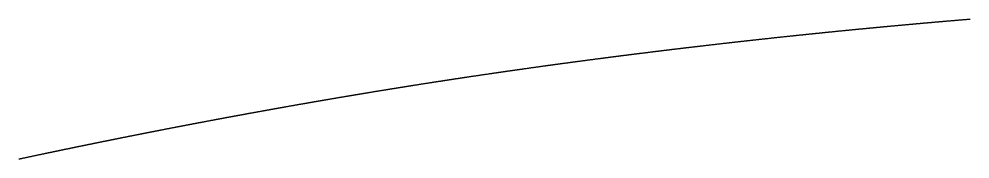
# Model space of a CAD drawing. Header units: millimetres. Extents: x 0 to 610, y 0 to 457.
# Drawn here: x 27.268 to 31.164, y 97.579 to 98.152 of the extents above; entities that cross this region are included whole.
import ezdxf

# ---------------------------------------------------------------- set-up
doc = ezdxf.new("R2010")
doc.units = ezdxf.units.MM
doc.layers.add('TEST_CUT_FIRST', color=1, linetype='Continuous')

msp = doc.modelspace()

# ---------------------------------------------------------------- linework, layer by layer
at = {"layer": 'TEST_CUT_FIRST'}
msp.add_lwpolyline([(27.2678, 97.57947), (27.26907, 97.57974), (27.27034, 97.58001), (27.2716, 97.58028), (27.27288, 97.58055), (27.27418, 97.58083), (27.27552, 97.58112), (27.27684, 97.5814), (27.27812, 97.58167), (27.27929, 97.58192), (27.28035, 97.58215), (27.28144, 97.58238), (27.28273, 97.58265), (27.2844, 97.58301), (27.28657, 97.58347), (27.28911, 97.58401), (27.29187, 97.5846), (27.29465, 97.58519), (27.29732, 97.58576), (27.29988, 97.5863), (27.30239, 97.58684), (27.3049, 97.58737), (27.30743, 97.58791), (27.30999, 97.58845), (27.31257, 97.589), (27.31515, 97.58954), (27.31772, 97.59009), (27.32028, 97.59063), (27.32284, 97.59117), (27.3254, 97.59172), (27.32796, 97.59226), (27.33052, 97.5928), (27.33308, 97.59334), (27.33565, 97.59388), (27.33823, 97.59443), (27.34081, 97.59497), (27.34337, 97.59551), (27.3459, 97.59605), (27.34841, 97.59658), (27.35092, 97.59711), (27.35349, 97.59765), (27.35616, 97.59821), (27.35894, 97.5988), (27.36169, 97.59938), (27.36424, 97.59991), (27.36641, 97.60037), (27.36809, 97.60072), (27.36939, 97.601), (27.37049, 97.60123), (27.37156, 97.60145), (27.37274, 97.6017), (27.37402, 97.60197), (27.37536, 97.60225), (27.3767, 97.60253), (27.37801, 97.60281), (27.3793, 97.60308), (27.38057, 97.60334), (27.38184, 97.60361), (27.38312, 97.60388), (27.38441, 97.60415), (27.3857, 97.60442), (27.38699, 97.60469), (27.38828, 97.60496), (27.38956, 97.60523), (27.39085, 97.6055), (27.39213, 97.60577), (27.39342, 97.60604), (27.39471, 97.60631), (27.39599, 97.60658), (27.39728, 97.60685), (27.39856, 97.60712), (27.39985, 97.60738), (27.40114, 97.60765), (27.40242, 97.60792), (27.40371, 97.60819), (27.405, 97.60846), (27.40628, 97.60873), (27.40757, 97.609), (27.40885, 97.60927), (27.41014, 97.60954), (27.41143, 97.6098), (27.41271, 97.61007), (27.414, 97.61034), (27.41529, 97.61061), (27.41657, 97.61088), (27.41786, 97.61115), (27.41915, 97.61142), (27.42043, 97.61168), (27.42172, 97.61195), (27.42301, 97.61222), (27.42429, 97.61249), (27.42558, 97.61276), (27.42687, 97.61303), (27.42815, 97.61329), (27.42944, 97.61356), (27.43072, 97.61383), (27.43201, 97.6141), (27.4333, 97.61436), (27.43458, 97.61463), (27.43587, 97.6149), (27.43716, 97.61517), (27.43844, 97.61544), (27.43973, 97.6157), (27.44102, 97.61597), (27.4423, 97.61624), (27.44359, 97.61651), (27.44488, 97.61677), (27.44616, 97.61704), (27.44745, 97.61731), (27.44874, 97.61757), (27.45002, 97.61784), (27.45131, 97.61811), (27.4526, 97.61838), (27.45389, 97.61864), (27.45517, 97.61891), (27.45646, 97.61918), (27.45775, 97.61944), (27.45903, 97.61971), (27.46032, 97.61998), (27.46161, 97.62024), (27.46289, 97.62051), (27.46418, 97.62078), (27.46547, 97.62104), (27.46675, 97.62131), (27.46804, 97.62158), (27.46933, 97.62184), (27.47062, 97.62211), (27.4719, 97.62238), (27.47319, 97.62264), (27.47448, 97.62291), (27.47576, 97.62317), (27.47705, 97.62344), (27.47833, 97.62371), (27.47962, 97.62397), (27.48092, 97.62424), (27.48221, 97.62451), (27.4835, 97.62477), (27.48477, 97.62504), (27.48604, 97.6253), (27.48731, 97.62556), (27.4886, 97.62583), (27.48992, 97.6261), (27.49129, 97.62638), (27.4927, 97.62667), (27.49412, 97.62697), (27.49555, 97.62726), (27.49696, 97.62755), (27.49837, 97.62784), (27.49977, 97.62813), (27.50117, 97.62842), (27.50258, 97.62871), (27.50398, 97.629), (27.50539, 97.62929), (27.5068, 97.62958), (27.50821, 97.62987), (27.50961, 97.63016), (27.51102, 97.63045), (27.51243, 97.63073), (27.51383, 97.63102), (27.51523, 97.63131), (27.51664, 97.6316), (27.51805, 97.63189), (27.51947, 97.63218), (27.52089, 97.63247), (27.5223, 97.63276), (27.52368, 97.63305), (27.52503, 97.63332), (27.52638, 97.6336), (27.52779, 97.63389), (27.52931, 97.6342), (27.53093, 97.63453), (27.53253, 97.63486), (27.53392, 97.63515), (27.53493, 97.63535), (27.53545, 97.63546), (27.53558, 97.63549), (27.53555, 97.63548), (27.53571, 97.63551), (27.53589, 97.63555), (27.53603, 97.63558), (27.53615, 97.6356), (27.53626, 97.63562), (27.53636, 97.63565), (27.53647, 97.63567), (27.53659, 97.63569), (27.53672, 97.63572), (27.53684, 97.63574), (27.53696, 97.63577), (27.53708, 97.63579), (27.5372, 97.63582), (27.53732, 97.63584), (27.53743, 97.63587), (27.53755, 97.63589), (27.53767, 97.63591), (27.53779, 97.63594), (27.53791, 97.63596), (27.53803, 97.63599), (27.53815, 97.63601), (27.53827, 97.63604), (27.53839, 97.63606), (27.53851, 97.63609), (27.53863, 97.63611), (27.53875, 97.63613), (27.53887, 97.63616), (27.53898, 97.63618), (27.5391, 97.63621), (27.53922, 97.63623), (27.53934, 97.63626), (27.53946, 97.63628), (27.53958, 97.6363), (27.5397, 97.63633), (27.53982, 97.63635), (27.53994, 97.63638), (27.54006, 97.6364), (27.54018, 97.63643), (27.5403, 97.63645), (27.54041, 97.63648), (27.54053, 97.6365), (27.54065, 97.63652), (27.54077, 97.63655), (27.54089, 97.63657), (27.54101, 97.6366), (27.54113, 97.63662), (27.54125, 97.63665), (27.54137, 97.63667), (27.54149, 97.6367), (27.54161, 97.63672), (27.54173, 97.63674), (27.54185, 97.63677), (27.54196, 97.63679), (27.54208, 97.63682), (27.5422, 97.63684), (27.54232, 97.63687), (27.54244, 97.63689), (27.54256, 97.63691), (27.54268, 97.63694), (27.5428, 97.63696), (27.54292, 97.63699), (27.54304, 97.63701), (27.54316, 97.63704), (27.54328, 97.63706), (27.54339, 97.63709), (27.54351, 97.63711), (27.54363, 97.63713), (27.54375, 97.63716), (27.54387, 97.63718), (27.54399, 97.63721), (27.54411, 97.63723), (27.54423, 97.63726), (27.54435, 97.63728), (27.54447, 97.6373), (27.54459, 97.63733), (27.54471, 97.63735), (27.54483, 97.63738), (27.54494, 97.6374), (27.54505, 97.63742), (27.54516, 97.63745), (27.54528, 97.63747), (27.54542, 97.6375), (27.54559, 97.63753), (27.54575, 97.63757), (27.54587, 97.63759), (27.54587, 97.63759), (27.54593, 97.6376), (27.54637, 97.63769), (27.54723, 97.63787), (27.54839, 97.63811), (27.54973, 97.63838), (27.55108, 97.63866), (27.55235, 97.63892), (27.55353, 97.63916), (27.55466, 97.63939), (27.55579, 97.63962), (27.55695, 97.63986), (27.55812, 97.6401), (27.55931, 97.64034), (27.5605, 97.64058), (27.56169, 97.64082), (27.56287, 97.64106), (27.56404, 97.6413), (27.56521, 97.64154), (27.56639, 97.64178), (27.56757, 97.64202), (27.56875, 97.64226), (27.56993, 97.6425), (27.5711, 97.64274), (27.57228, 97.64298), (27.57346, 97.64322), (27.57464, 97.64346), (27.57581, 97.6437), (27.57698, 97.64394), (27.57816, 97.64418), (27.57935, 97.64442), (27.58054, 97.64466), (27.58174, 97.64491), (27.58292, 97.64515), (27.58406, 97.64538), (27.58515, 97.6456), (27.58621, 97.64582), (27.58725, 97.64603), (27.58829, 97.64624), (27.58934, 97.64645), (27.5904, 97.64667), (27.59146, 97.64688), (27.59253, 97.6471), (27.59359, 97.64731), (27.59465, 97.64753), (27.5957, 97.64774), (27.59676, 97.64796), (27.59782, 97.64817), (27.59888, 97.64839), (27.59994, 97.6486), (27.601, 97.64882), (27.60205, 97.64903), (27.60311, 97.64924), (27.60417, 97.64946), (27.60523, 97.64967), (27.60629, 97.64989), (27.60735, 97.6501), (27.60841, 97.65032), (27.60947, 97.65053), (27.61052, 97.65075), (27.61158, 97.65096), (27.61264, 97.65117), (27.6137, 97.65139), (27.61476, 97.6516), (27.61582, 97.65182), (27.61688, 97.65203), (27.61794, 97.65224), (27.61899, 97.65246), (27.62005, 97.65267), (27.62111, 97.65289), (27.62217, 97.6531), (27.62323, 97.65331), (27.62429, 97.65353), (27.62535, 97.65374), (27.62641, 97.65396), (27.62747, 97.65417), (27.62852, 97.65438), (27.62958, 97.6546), (27.63064, 97.65481), (27.6317, 97.65502), (27.63276, 97.65524), (27.63382, 97.65545), (27.63488, 97.65567), (27.63594, 97.65588), (27.637, 97.65609), (27.63805, 97.65631), (27.63911, 97.65652), (27.64017, 97.65673), (27.64123, 97.65695), (27.64229, 97.65716), (27.64335, 97.65737), (27.64441, 97.65759), (27.64547, 97.6578), (27.64653, 97.65801), (27.64759, 97.65822), (27.64865, 97.65844), (27.6497, 97.65865), (27.65076, 97.65886), (27.65182, 97.65908), (27.65288, 97.65929), (27.65394, 97.6595), (27.655, 97.65972), (27.65606, 97.65993), (27.65712, 97.66014), (27.65818, 97.66035), (27.65924, 97.66057), (27.6603, 97.66078), (27.66136, 97.66099), (27.66241, 97.6612), (27.66347, 97.66142), (27.66453, 97.66163), (27.66559, 97.66184), (27.66665, 97.66205), (27.66771, 97.66227), (27.66877, 97.66248), (27.66983, 97.66269), (27.67089, 97.66291), (27.67195, 97.66312), (27.67301, 97.66333), (27.67405, 97.66354), (27.6751, 97.66375), (27.67616, 97.66396), (27.67724, 97.66418), (27.67835, 97.6644), (27.67945, 97.66462), (27.68051, 97.66483), (27.68148, 97.66503), (27.68236, 97.6652), (27.68326, 97.66538), (27.68433, 97.6656), (27.68572, 97.66587), (27.68751, 97.66623), (27.68962, 97.66665), (27.6919, 97.66711), (27.69419, 97.66757), (27.6964, 97.66801), (27.69852, 97.66843), (27.7006, 97.66884), (27.70267, 97.66926), (27.70477, 97.66968), (27.70689, 97.6701), (27.70902, 97.67052), (27.71115, 97.67095), (27.71328, 97.67137), (27.7154, 97.67179), (27.71751, 97.67221), (27.71963, 97.67263), (27.72174, 97.67305), (27.72386, 97.67347), (27.72598, 97.6739), (27.7281, 97.67432), (27.73024, 97.67474), (27.73237, 97.67516), (27.73449, 97.67558), (27.73658, 97.676), (27.73866, 97.67641), (27.74073, 97.67682), (27.74286, 97.67724), (27.74506, 97.67768), (27.74736, 97.67814), (27.74964, 97.67859), (27.75175, 97.679), (27.75354, 97.67936), (27.75493, 97.67963), (27.756, 97.67984), (27.7569, 97.68002), (27.75778, 97.6802), (27.75876, 97.68039), (27.75981, 97.6806), (27.76092, 97.68082), (27.76202, 97.68103), (27.76311, 97.68125), (27.76417, 97.68146), (27.76522, 97.68166), (27.76627, 97.68187), (27.76732, 97.68208), (27.76838, 97.68229), (27.76944, 97.6825), (27.77051, 97.68271), (27.77157, 97.68292), (27.77263, 97.68313), (27.77369, 97.68334), (27.77475, 97.68354), (27.77581, 97.68375), (27.77687, 97.68396), (27.77793, 97.68417), (27.77899, 97.68438), (27.78005, 97.68459), (27.78111, 97.6848), (27.78217, 97.68501), (27.78323, 97.68521), (27.78429, 97.68542), (27.78535, 97.68563), (27.78641, 97.68584), (27.78747, 97.68605), (27.78853, 97.68626), (27.78959, 97.68647), (27.79065, 97.68667), (27.79171, 97.68688), (27.79277, 97.68709), (27.79383, 97.6873), (27.79489, 97.68751), (27.79596, 97.68772), (27.79702, 97.68792), (27.79808, 97.68813), (27.79914, 97.68834), (27.8002, 97.68855), (27.80126, 97.68876), (27.80232, 97.68896), (27.80338, 97.68917), (27.80444, 97.68938), (27.8055, 97.68959), (27.80656, 97.6898), (27.80762, 97.69), (27.80868, 97.69021), (27.80974, 97.69042), (27.8108, 97.69063), (27.81186, 97.69083), (27.81292, 97.69104), (27.81398, 97.69125), (27.81505, 97.69146), (27.81611, 97.69166), (27.81717, 97.69187), (27.81823, 97.69208), (27.81929, 97.69229), (27.82035, 97.69249), (27.82141, 97.6927), (27.82247, 97.69291), (27.82353, 97.69312), (27.82459, 97.69332), (27.82565, 97.69353), (27.82671, 97.69374), (27.82777, 97.69395), (27.82883, 97.69415), (27.82989, 97.69436), (27.83096, 97.69457), (27.83202, 97.69477), (27.83308, 97.69498), (27.83414, 97.69519), (27.8352, 97.69539), (27.83626, 97.6956), (27.83732, 97.69581), (27.83838, 97.69602), (27.83944, 97.69622), (27.84051, 97.69643), (27.84157, 97.69664), (27.84262, 97.69684), (27.84367, 97.69705), (27.84472, 97.69725), (27.84578, 97.69746), (27.84687, 97.69767), (27.84798, 97.69788), (27.84908, 97.6981), (27.85014, 97.6983), (27.85111, 97.69849), (27.85199, 97.69867), (27.85289, 97.69884), (27.85397, 97.69905), (27.85535, 97.69932), (27.85716, 97.69967), (27.85927, 97.70008), (27.86156, 97.70053), (27.86387, 97.70097), (27.86609, 97.7014), (27.86822, 97.70182), (27.87031, 97.70222), (27.87239, 97.70263), (27.8745, 97.70303), (27.87663, 97.70345), (27.87877, 97.70386), (27.88091, 97.70428), (27.88305, 97.70469), (27.88518, 97.7051), (27.88731, 97.70551), (27.88943, 97.70592), (27.89156, 97.70633), (27.89368, 97.70675), (27.89581, 97.70716), (27.89795, 97.70757), (27.90009, 97.70798), (27.90224, 97.7084), (27.90437, 97.70881), (27.90647, 97.70921), (27.90855, 97.70961), (27.91064, 97.71002), (27.91278, 97.71043), (27.91499, 97.71085), (27.9173, 97.7113), (27.91959, 97.71174), (27.92171, 97.71214), (27.92352, 97.71249), (27.92491, 97.71276), (27.92599, 97.71297), (27.9269, 97.71314), (27.92779, 97.71331), (27.92877, 97.7135), (27.92984, 97.71371), (27.93095, 97.71392), (27.93207, 97.71413), (27.93316, 97.71434), (27.93423, 97.71455), (27.93529, 97.71475), (27.93635, 97.71495), (27.93741, 97.71516), (27.93848, 97.71536), (27.93955, 97.71557), (27.94062, 97.71577), (27.94169, 97.71598), (27.94276, 97.71618), (27.94383, 97.71639), (27.9449, 97.71659), (27.94597, 97.7168), (27.94704, 97.717), (27.94811, 97.71721), (27.94918, 97.71741), (27.95025, 97.71762), (27.95131, 97.71782), (27.95238, 97.71802), (27.95345, 97.71823), (27.95452, 97.71843), (27.95559, 97.71864), (27.95666, 97.71884), (27.95773, 97.71905), (27.9588, 97.71925), (27.95987, 97.71945), (27.96094, 97.71966), (27.96201, 97.71986), (27.96308, 97.72007), (27.96415, 97.72027), (27.96522, 97.72047), (27.96629, 97.72068), (27.96736, 97.72088), (27.96842, 97.72109), (27.96949, 97.72129), (27.97056, 97.72149), (27.97163, 97.7217), (27.9727, 97.7219), (27.97377, 97.72211), (27.97484, 97.72231), (27.97591, 97.72251), (27.97698, 97.72272), (27.97805, 97.72292), (27.97912, 97.72312), (27.98019, 97.72333), (27.98126, 97.72353), (27.98233, 97.72373), (27.9834, 97.72394), (27.98447, 97.72414), (27.98554, 97.72434), (27.98661, 97.72455), (27.98768, 97.72475), (27.98875, 97.72495), (27.98982, 97.72516), (27.99088, 97.72536), (27.99195, 97.72556), (27.99302, 97.72577), (27.99409, 97.72597), (27.99516, 97.72617), (27.99623, 97.72637), (27.9973, 97.72658), (27.99837, 97.72678), (27.99944, 97.72698), (28.00051, 97.72719), (28.00158, 97.72739), (28.00265, 97.72759), (28.00372, 97.72779), (28.00479, 97.728), (28.00586, 97.7282), (28.00693, 97.7284), (28.008, 97.7286), (28.00907, 97.72881), (28.01014, 97.72901), (28.01122, 97.72921), (28.01228, 97.72942), (28.01335, 97.72962), (28.0144, 97.72982), (28.01546, 97.73002), (28.01653, 97.73022), (28.01763, 97.73043), (28.01875, 97.73064), (28.01986, 97.73085), (28.02092, 97.73105), (28.02191, 97.73123), (28.0228, 97.7314), (28.02371, 97.73157), (28.02479, 97.73178), (28.02619, 97.73204), (28.028, 97.73238), (28.03012, 97.73278), (28.03242, 97.73322), (28.03473, 97.73365), (28.03696, 97.73407), (28.0391, 97.73448), (28.04119, 97.73487), (28.04328, 97.73526), (28.0454, 97.73566), (28.04753, 97.73606), (28.04968, 97.73647), (28.05183, 97.73687), (28.05398, 97.73727), (28.05611, 97.73767), (28.05825, 97.73808), (28.06038, 97.73848), (28.06251, 97.73888), (28.06465, 97.73928), (28.06679, 97.73968), (28.06893, 97.74008), (28.07108, 97.74048), (28.07323, 97.74088), (28.07537, 97.74128), (28.07748, 97.74168), (28.07957, 97.74207), (28.08167, 97.74246), (28.08381, 97.74286), (28.08603, 97.74328), (28.08835, 97.74371), (28.09065, 97.74414), (28.09277, 97.74453), (28.09458, 97.74487), (28.09598, 97.74513), (28.09706, 97.74533), (28.09797, 97.7455), (28.09886, 97.74567), (28.09984, 97.74585), (28.1009, 97.74605), (28.10201, 97.74625), (28.10313, 97.74646), (28.10422, 97.74666), (28.10529, 97.74686), (28.10634, 97.74706), (28.1074, 97.74726), (28.10846, 97.74745), (28.10953, 97.74765), (28.1106, 97.74785), (28.11167, 97.74805), (28.11274, 97.74825), (28.1138, 97.74845), (28.11487, 97.74865), (28.11594, 97.74884), (28.11701, 97.74904), (28.11807, 97.74924), (28.11914, 97.74944), (28.12021, 97.74964), (28.12128, 97.74983), (28.12235, 97.75003), (28.12341, 97.75023), (28.12448, 97.75043), (28.12555, 97.75063), (28.12662, 97.75082), (28.12768, 97.75102), (28.12875, 97.75122), (28.12982, 97.75142), (28.13089, 97.75162), (28.13196, 97.75181), (28.13302, 97.75201), (28.13409, 97.75221), (28.13516, 97.75241), (28.13623, 97.7526), (28.1373, 97.7528), (28.13836, 97.753), (28.13943, 97.7532), (28.1405, 97.75339), (28.14157, 97.75359), (28.14263, 97.75379), (28.1437, 97.75399), (28.14477, 97.75418), (28.14584, 97.75438), (28.14691, 97.75458), (28.14797, 97.75477), (28.14904, 97.75497), (28.15011, 97.75517), (28.15118, 97.75537), (28.15225, 97.75556), (28.15331, 97.75576), (28.15438, 97.75596), (28.15545, 97.75615), (28.15652, 97.75635), (28.15759, 97.75655), (28.15865, 97.75674), (28.15972, 97.75694), (28.16079, 97.75714), (28.16186, 97.75733), (28.16293, 97.75753), (28.164, 97.75773), (28.16506, 97.75792), (28.16613, 97.75812), (28.1672, 97.75832), (28.16827, 97.75851), (28.16934, 97.75871), (28.1704, 97.75891), (28.17147, 97.7591), (28.17254, 97.7593), (28.17361, 97.7595), (28.17468, 97.75969), (28.17574, 97.75989), (28.17681, 97.76008), (28.17788, 97.76028), (28.17895, 97.76048), (28.18002, 97.76067), (28.18109, 97.76087), (28.18216, 97.76107), (28.18323, 97.76126), (28.18429, 97.76146), (28.18535, 97.76165), (28.1864, 97.76184), (28.18747, 97.76204), (28.18856, 97.76224), (28.18968, 97.76244), (28.19079, 97.76265), (28.19186, 97.76284), (28.19284, 97.76302), (28.19372, 97.76318), (28.19463, 97.76335), (28.19571, 97.76355), (28.19711, 97.7638), (28.19892, 97.76413), (28.20105, 97.76452), (28.20335, 97.76494), (28.20568, 97.76537), (28.2079, 97.76578), (28.21005, 97.76617), (28.21215, 97.76655), (28.21424, 97.76693), (28.21636, 97.76732), (28.2185, 97.76771), (28.22065, 97.7681), (28.22281, 97.76849), (28.22496, 97.76888), (28.2271, 97.76927), (28.22924, 97.76966), (28.23138, 97.77005), (28.23351, 97.77044), (28.23565, 97.77083), (28.23779, 97.77122), (28.23994, 97.77161), (28.2421, 97.772), (28.24425, 97.77239), (28.24639, 97.77278), (28.24851, 97.77316), (28.2506, 97.77354), (28.2527, 97.77392), (28.25485, 97.77431), (28.25708, 97.77471), (28.2594, 97.77513), (28.2617, 97.77555), (28.26383, 97.77593), (28.26565, 97.77626), (28.26705, 97.77651), (28.26813, 97.77671), (28.26905, 97.77687), (28.26994, 97.77704), (28.27093, 97.77721), (28.272, 97.77741), (28.27312, 97.77761), (28.27424, 97.77781), (28.27533, 97.77801), (28.27641, 97.7782), (28.27747, 97.77839), (28.27853, 97.77858), (28.2796, 97.77878), (28.28067, 97.77897), (28.28175, 97.77916), (28.28283, 97.77936), (28.2839, 97.77955), (28.28498, 97.77974), (28.28605, 97.77994), (28.28712, 97.78013), (28.28819, 97.78032), (28.28927, 97.78052), (28.29034, 97.78071), (28.29142, 97.7809), (28.29249, 97.78109), (28.29356, 97.78129), (28.29464, 97.78148), (28.29571, 97.78167), (28.29678, 97.78187), (28.29786, 97.78206), (28.29893, 97.78225), (28.30001, 97.78244), (28.30108, 97.78264), (28.30215, 97.78283), (28.30323, 97.78302), (28.3043, 97.78321), (28.30537, 97.78341), (28.30645, 97.7836), (28.30752, 97.78379), (28.3086, 97.78398), (28.30967, 97.78418), (28.31074, 97.78437), (28.31182, 97.78456), (28.31289, 97.78475), (28.31397, 97.78494), (28.31504, 97.78514), (28.31611, 97.78533), (28.31719, 97.78552), (28.31826, 97.78571), (28.31933, 97.7859), (28.32041, 97.7861), (28.32148, 97.78629), (28.32256, 97.78648), (28.32363, 97.78667), (28.3247, 97.78686), (28.32578, 97.78705), (28.32685, 97.78725), (28.32793, 97.78744), (28.329, 97.78763), (28.33007, 97.78782), (28.33115, 97.78801), (28.33222, 97.7882), (28.3333, 97.7884), (28.33437, 97.78859), (28.33544, 97.78878), (28.33652, 97.78897), (28.33759, 97.78916), (28.33867, 97.78935), (28.33974, 97.78954), (28.34081, 97.78973), (28.34189, 97.78993), (28.34296, 97.79012), (28.34404, 97.79031), (28.34511, 97.7905), (28.34618, 97.79069), (28.34726, 97.79088), (28.34833, 97.79107), (28.3494, 97.79126), (28.35048, 97.79145), (28.35155, 97.79164), (28.35263, 97.79184), (28.35371, 97.79203), (28.35478, 97.79222), (28.35585, 97.79241), (28.35691, 97.79259), (28.35798, 97.79278), (28.35905, 97.79297), (28.36015, 97.79317), (28.36127, 97.79337), (28.36239, 97.79357), (28.36346, 97.79375), (28.36444, 97.79393), (28.36534, 97.79409), (28.36625, 97.79425), (28.36734, 97.79444), (28.36874, 97.79469), (28.37056, 97.79501), (28.37269, 97.79539), (28.37499, 97.7958), (28.37731, 97.79621), (28.37954, 97.7966), (28.38169, 97.79698), (28.38379, 97.79735), (28.38588, 97.79772), (28.388, 97.79809), (28.39015, 97.79847), (28.3923, 97.79885), (28.39446, 97.79923), (28.39661, 97.79961), (28.39875, 97.79999), (28.40089, 97.80036), (28.40303, 97.80074), (28.40517, 97.80111), (28.40731, 97.80149), (28.40945, 97.80187), (28.4116, 97.80224), (28.41376, 97.80262), (28.41591, 97.803), (28.41806, 97.80338), (28.42018, 97.80375), (28.42227, 97.80411), (28.42437, 97.80448), (28.42652, 97.80486), (28.42875, 97.80525), (28.43107, 97.80565), (28.43338, 97.80606), (28.43551, 97.80643), (28.43732, 97.80675), (28.43872, 97.80699), (28.4398, 97.80718), (28.44071, 97.80734), (28.4416, 97.80749), (28.44258, 97.80766), (28.44365, 97.80785), (28.44476, 97.80804), (28.44588, 97.80824), (28.44697, 97.80843), (28.44804, 97.80861), (28.4491, 97.8088), (28.45015, 97.80898), (28.45121, 97.80917), (28.45228, 97.80935), (28.45336, 97.80954), (28.45443, 97.80973), (28.4555, 97.80991), (28.45657, 97.8101), (28.45764, 97.81028), (28.4587, 97.81047), (28.45977, 97.81065), (28.46084, 97.81084), (28.46191, 97.81103), (28.46298, 97.81121), (28.46405, 97.8114), (28.46512, 97.81158), (28.46619, 97.81177), (28.46726, 97.81195), (28.46833, 97.81214), (28.4694, 97.81233), (28.47047, 97.81251), (28.47153, 97.8127), (28.4726, 97.81288), (28.47367, 97.81307), (28.47474, 97.81325), (28.47581, 97.81344), (28.47688, 97.81362), (28.47795, 97.81381), (28.47902, 97.81399), (28.48009, 97.81418), (28.48116, 97.81436), (28.48223, 97.81455), (28.4833, 97.81473), (28.48437, 97.81492), (28.48543, 97.8151), (28.4865, 97.81529), (28.48757, 97.81547), (28.48864, 97.81566), (28.48971, 97.81584), (28.49078, 97.81603), (28.49185, 97.81621), (28.49292, 97.81639), (28.49399, 97.81658), (28.49506, 97.81676), (28.49613, 97.81695), (28.4972, 97.81713), (28.49827, 97.81732), (28.49934, 97.8175), (28.5004, 97.81769), (28.50147, 97.81787), (28.50254, 97.81805), (28.50361, 97.81824), (28.50468, 97.81842), (28.50575, 97.81861), (28.50682, 97.81879), (28.50789, 97.81897), (28.50896, 97.81916), (28.51003, 97.81934), (28.5111, 97.81953), (28.51217, 97.81971), (28.51324, 97.81989), (28.51431, 97.82008), (28.51538, 97.82026), (28.51645, 97.82045), (28.51752, 97.82063), (28.51858, 97.82081), (28.51965, 97.821), (28.52072, 97.82118), (28.52179, 97.82136), (28.52286, 97.82155), (28.52394, 97.82173), (28.52501, 97.82191), (28.52608, 97.8221), (28.52714, 97.82228), (28.5282, 97.82246), (28.52926, 97.82264), (28.53033, 97.82283), (28.53142, 97.82301), (28.53254, 97.8232), (28.53365, 97.82339), (28.53472, 97.82358), (28.5357, 97.82374), (28.53659, 97.8239), (28.5375, 97.82405), (28.53858, 97.82424), (28.53998, 97.82448), (28.54179, 97.82478), (28.54391, 97.82515), (28.54621, 97.82554), (28.54852, 97.82593), (28.55075, 97.82631), (28.55289, 97.82668), (28.55498, 97.82704), (28.55707, 97.82739), (28.55918, 97.82775), (28.56132, 97.82811), (28.56347, 97.82848), (28.56562, 97.82885), (28.56776, 97.82921), (28.5699, 97.82957), (28.57203, 97.82994), (28.57416, 97.8303), (28.5763, 97.83066), (28.57843, 97.83102), (28.58057, 97.83138), (28.58271, 97.83175), (28.58486, 97.83211), (28.58701, 97.83247), (28.58915, 97.83283), (28.59126, 97.83319), (28.59335, 97.83354), (28.59544, 97.8339), (28.59758, 97.83426), (28.59981, 97.83464), (28.60213, 97.83503), (28.60442, 97.83541), (28.60655, 97.83577), (28.60836, 97.83608), (28.60975, 97.83631), (28.61083, 97.83649), (28.61174, 97.83665), (28.61263, 97.83679), (28.61361, 97.83696), (28.61467, 97.83714), (28.61578, 97.83733), (28.6169, 97.83751), (28.61799, 97.8377), (28.61906, 97.83788), (28.62011, 97.83805), (28.62117, 97.83823), (28.62223, 97.83841), (28.6233, 97.83859), (28.62437, 97.83877), (28.62544, 97.83895), (28.62651, 97.83913), (28.62757, 97.83931), (28.62864, 97.83948), (28.62971, 97.83966), (28.63078, 97.83984), (28.63184, 97.84002), (28.63291, 97.8402), (28.63398, 97.84038), (28.63505, 97.84056), (28.63611, 97.84074), (28.63718, 97.84091), (28.63825, 97.84109), (28.63932, 97.84127), (28.64038, 97.84145), (28.64145, 97.84163), (28.64252, 97.84181), (28.64359, 97.84199), (28.64465, 97.84216), (28.64572, 97.84234), (28.64679, 97.84252), (28.64786, 97.8427), (28.64892, 97.84288), (28.64999, 97.84306), (28.65106, 97.84323), (28.65213, 97.84341), (28.65319, 97.84359), (28.65426, 97.84377), (28.65533, 97.84395), (28.6564, 97.84412), (28.65747, 97.8443), (28.65853, 97.84448), (28.6596, 97.84466), (28.66067, 97.84483), (28.66174, 97.84501), (28.6628, 97.84519), (28.66387, 97.84537), (28.66494, 97.84555), (28.66601, 97.84572), (28.66707, 97.8459), (28.66814, 97.84608), (28.66921, 97.84625), (28.67028, 97.84643), (28.67135, 97.84661), (28.67241, 97.84679), (28.67348, 97.84696), (28.67455, 97.84714), (28.67562, 97.84732), (28.67668, 97.8475), (28.67775, 97.84767), (28.67882, 97.84785), (28.67989, 97.84803), (28.68096, 97.8482), (28.68202, 97.84838), (28.68309, 97.84856), (28.68416, 97.84873), (28.68523, 97.84891), (28.68629, 97.84909), (28.68736, 97.84926), (28.68843, 97.84944), (28.6895, 97.84962), (28.69057, 97.84979), (28.69163, 97.84997), (28.6927, 97.85015), (28.69377, 97.85032), (28.69484, 97.8505), (28.69591, 97.85068), (28.69698, 97.85085), (28.69804, 97.85103), (28.6991, 97.8512), (28.70015, 97.85138), (28.70122, 97.85155), (28.70231, 97.85173), (28.70343, 97.85192), (28.70454, 97.8521), (28.7056, 97.85228), (28.70658, 97.85244), (28.70747, 97.85258), (28.70838, 97.85273), (28.70946, 97.85291), (28.71086, 97.85314), (28.71266, 97.85344), (28.71478, 97.85379), (28.71707, 97.85416), (28.71938, 97.85454), (28.7216, 97.85491), (28.72374, 97.85526), (28.72583, 97.8556), (28.72791, 97.85594), (28.73002, 97.85629), (28.73215, 97.85664), (28.73429, 97.85699), (28.73644, 97.85734), (28.73858, 97.85769), (28.74071, 97.85804), (28.74284, 97.85839), (28.74497, 97.85874), (28.7471, 97.85908), (28.74923, 97.85943), (28.75136, 97.85978), (28.7535, 97.86013), (28.75564, 97.86048), (28.75779, 97.86083), (28.75992, 97.86117), (28.76203, 97.86152), (28.76411, 97.86185), (28.7662, 97.86219), (28.76834, 97.86254), (28.77056, 97.8629), (28.77287, 97.86328), (28.77516, 97.86365), (28.77728, 97.86399), (28.77909, 97.86429), (28.78048, 97.86451), (28.78155, 97.86468), (28.78246, 97.86483), (28.78334, 97.86497), (28.78432, 97.86513), (28.78538, 97.8653), (28.78649, 97.86548), (28.7876, 97.86566), (28.78869, 97.86584), (28.78976, 97.86601), (28.79081, 97.86618), (28.79186, 97.86635), (28.79292, 97.86652), (28.79398, 97.86669), (28.79505, 97.86687), (28.79612, 97.86704), (28.79718, 97.86721), (28.79825, 97.86738), (28.79931, 97.86755), (28.80037, 97.86773), (28.80144, 97.8679), (28.8025, 97.86807), (28.80357, 97.86824), (28.80463, 97.86841), (28.8057, 97.86858), (28.80676, 97.86875), (28.80783, 97.86893), (28.80889, 97.8691), (28.80995, 97.86927), (28.81102, 97.86944), (28.81208, 97.86961), (28.81315, 97.86978), (28.81421, 97.86995), (28.81528, 97.87012), (28.81634, 97.87029), (28.81741, 97.87047), (28.81847, 97.87064), (28.81953, 97.87081), (28.8206, 97.87098), (28.82166, 97.87115), (28.82273, 97.87132), (28.82379, 97.87149), (28.82486, 97.87166), (28.82592, 97.87183), (28.82699, 97.872), (28.82805, 97.87217), (28.82911, 97.87234), (28.83018, 97.87251), (28.83124, 97.87268), (28.83231, 97.87285), (28.83337, 97.87302), (28.83444, 97.87319), (28.8355, 97.87336), (28.83657, 97.87353), (28.83763, 97.8737), (28.8387, 97.87388), (28.83976, 97.87405), (28.84083, 97.87422), (28.84189, 97.87439), (28.84295, 97.87455), (28.84402, 97.87472), (28.84508, 97.87489), (28.84615, 97.87506), (28.84721, 97.87523), (28.84828, 97.8754), (28.84934, 97.87557), (28.85041, 97.87574), (28.85147, 97.87591), (28.85254, 97.87608), (28.8536, 97.87625), (28.85467, 97.87642), (28.85573, 97.87659), (28.8568, 97.87676), (28.85786, 97.87693), (28.85892, 97.8771), (28.85999, 97.87727), (28.86105, 97.87744), (28.86212, 97.87761), (28.86318, 97.87777), (28.86425, 97.87794), (28.86532, 97.87811), (28.86639, 97.87828), (28.86745, 97.87845), (28.86851, 97.87862), (28.86955, 97.87879), (28.8706, 97.87895), (28.87167, 97.87912), (28.87277, 97.87929), (28.8739, 97.87947), (28.87502, 97.87965), (28.87608, 97.87982), (28.87702, 97.87997), (28.87784, 97.8801), (28.87869, 97.88023), (28.87977, 97.8804), (28.88128, 97.88064), (28.88336, 97.88097), (28.88587, 97.88137), (28.88861, 97.8818), (28.89138, 97.88224), (28.89402, 97.88265), (28.89655, 97.88305), (28.89901, 97.88344), (28.90147, 97.88383), (28.90396, 97.88422), (28.90648, 97.88461), (28.90902, 97.88501), (28.91156, 97.88541), (28.91409, 97.88581), (28.91662, 97.8862), (28.91914, 97.8866), (28.92165, 97.88699), (28.92417, 97.88739), (28.92669, 97.88778), (28.92922, 97.88818), (28.93175, 97.88857), (28.93429, 97.88897), (28.93682, 97.88936), (28.93934, 97.88976), (28.94184, 97.89014), (28.94432, 97.89053), (28.9468, 97.89092), (28.94933, 97.89131), (28.95194, 97.89171), (28.95464, 97.89213), (28.95732, 97.89255), (28.95984, 97.89294), (28.96203, 97.89328), (28.96382, 97.89356), (28.96529, 97.89379), (28.96659, 97.89399), (28.96787, 97.89418), (28.96924, 97.8944), (28.9707, 97.89462), (28.9722, 97.89485), (28.9737, 97.89509), (28.97519, 97.89532), (28.97665, 97.89554), (28.97809, 97.89576), (28.97954, 97.89599), (28.98099, 97.89621), (28.98245, 97.89644), (28.98391, 97.89666), (28.98537, 97.89689), (28.98683, 97.89711), (28.98829, 97.89734), (28.98975, 97.89756), (28.99121, 97.89779), (28.99267, 97.89801), (28.99413, 97.89823), (28.99559, 97.89846), (28.99705, 97.89868), (28.9985, 97.89891), (28.99996, 97.89913), (29.00142, 97.89935), (29.00288, 97.89958), (29.00434, 97.8998), (29.0058, 97.90003), (29.00726, 97.90025), (29.00872, 97.90047), (29.01018, 97.9007), (29.01163, 97.90092), (29.01309, 97.90114), (29.01455, 97.90137), (29.01601, 97.90159), (29.01747, 97.90181), (29.01893, 97.90203), (29.02039, 97.90226), (29.02185, 97.90248), (29.02331, 97.9027), (29.02477, 97.90293), (29.02623, 97.90315), (29.02768, 97.90337), (29.02914, 97.90359), (29.0306, 97.90381), (29.03206, 97.90404), (29.03352, 97.90426), (29.03498, 97.90448), (29.03644, 97.9047), (29.0379, 97.90492), (29.03936, 97.90515), (29.04082, 97.90537), (29.04228, 97.90559), (29.04374, 97.90581), (29.04519, 97.90603), (29.04665, 97.90625), (29.04811, 97.90648), (29.04957, 97.9067), (29.05103, 97.90692), (29.05249, 97.90714), (29.05395, 97.90736), (29.05541, 97.90758), (29.05687, 97.9078), (29.05833, 97.90802), (29.05979, 97.90824), (29.06125, 97.90846), (29.06271, 97.90868), (29.06416, 97.90891), (29.06562, 97.90913), (29.06708, 97.90935), (29.06854, 97.90957), (29.07, 97.90979), (29.07146, 97.91001), (29.07292, 97.91023), (29.07438, 97.91045), (29.07584, 97.91067), (29.0773, 97.91089), (29.07876, 97.91111), (29.08022, 97.91133), (29.08169, 97.91155), (29.08315, 97.91177), (29.0846, 97.91198), (29.08604, 97.9122), (29.08748, 97.91242), (29.08894, 97.91264), (29.09043, 97.91286), (29.09196, 97.91309), (29.09348, 97.91332), (29.09493, 97.91353), (29.09627, 97.91374), (29.09749, 97.91392), (29.09873, 97.9141), (29.10021, 97.91432), (29.10211, 97.91461), (29.10457, 97.91498), (29.10745, 97.91541), (29.11057, 97.91587), (29.11371, 97.91634), (29.11673, 97.91679), (29.11964, 97.91723), (29.12248, 97.91765), (29.12531, 97.91807), (29.12818, 97.9185), (29.13108, 97.91893), (29.134, 97.91936), (29.13692, 97.91979), (29.13983, 97.92023), (29.14273, 97.92066), (29.14563, 97.92108), (29.14852, 97.92151), (29.15141, 97.92194), (29.15431, 97.92237), (29.15721, 97.9228), (29.16012, 97.92323), (29.16304, 97.92366), (29.16596, 97.92409), (29.16886, 97.92451), (29.17173, 97.92493), (29.17456, 97.92535), (29.17741, 97.92577), (29.18031, 97.9262), (29.18333, 97.92664), (29.18648, 97.9271), (29.1896, 97.92756), (29.19249, 97.92798), (29.19494, 97.92834), (29.19683, 97.92861), (29.19829, 97.92883), (29.19951, 97.92901), (29.2007, 97.92918), (29.20203, 97.92937), (29.20346, 97.92958), (29.20496, 97.9298), (29.20647, 97.93002), (29.20794, 97.93024), (29.20939, 97.93045), (29.21081, 97.93065), (29.21224, 97.93086), (29.21367, 97.93107), (29.21511, 97.93128), (29.21656, 97.93149), (29.218, 97.9317), (29.21945, 97.93191), (29.22089, 97.93212), (29.22233, 97.93233), (29.22377, 97.93254), (29.22521, 97.93275), (29.22665, 97.93295), (29.22809, 97.93316), (29.22953, 97.93337), (29.23098, 97.93358), (29.23242, 97.93379), (29.23386, 97.934), (29.2353, 97.93421), (29.23674, 97.93442), (29.23818, 97.93462), (29.23963, 97.93483), (29.24107, 97.93504), (29.24251, 97.93525), (29.24395, 97.93546), (29.24539, 97.93567), (29.24683, 97.93587), (29.24828, 97.93608), (29.24972, 97.93629), (29.25116, 97.9365), (29.2526, 97.9367), (29.25404, 97.93691), (29.25548, 97.93712), (29.25692, 97.93733), (29.25837, 97.93754), (29.25981, 97.93774), (29.26125, 97.93795), (29.26269, 97.93816), (29.26413, 97.93836), (29.26557, 97.93857), (29.26702, 97.93878), (29.26846, 97.93898), (29.2699, 97.93919), (29.27134, 97.9394), (29.27278, 97.93961), (29.27423, 97.93981), (29.27567, 97.94002), (29.27711, 97.94022), (29.27855, 97.94043), (29.27999, 97.94064), (29.28143, 97.94084), (29.28288, 97.94105), (29.28432, 97.94126), (29.28576, 97.94146), (29.2872, 97.94167), (29.28864, 97.94187), (29.29009, 97.94208), (29.29153, 97.94229), (29.29297, 97.94249), (29.29441, 97.9427), (29.29585, 97.9429), (29.29729, 97.94311), (29.29874, 97.94331), (29.30018, 97.94352), (29.30162, 97.94372), (29.30306, 97.94393), (29.3045, 97.94413), (29.30594, 97.94434), (29.30738, 97.94454), (29.30883, 97.94475), (29.31027, 97.94495), (29.31172, 97.94516), (29.31316, 97.94536), (29.3146, 97.94557), (29.31604, 97.94577), (29.31746, 97.94597), (29.31889, 97.94618), (29.32033, 97.94638), (29.32181, 97.94659), (29.32331, 97.9468), (29.32481, 97.94701), (29.32625, 97.94722), (29.32757, 97.94741), (29.32877, 97.94757), (29.33001, 97.94775), (29.33146, 97.94795), (29.33334, 97.94822), (29.33577, 97.94856), (29.33862, 97.94896), (29.3417, 97.9494), (29.34481, 97.94984), (29.34779, 97.95026), (29.35066, 97.95066), (29.35347, 97.95105), (29.35627, 97.95145), (29.3591, 97.95184), (29.36197, 97.95225), (29.36485, 97.95265), (29.36773, 97.95305), (29.37061, 97.95346), (29.37348, 97.95386), (29.37634, 97.95426), (29.3792, 97.95466), (29.38206, 97.95506), (29.38492, 97.95545), (29.38779, 97.95585), (29.39066, 97.95625), (29.39355, 97.95666), (29.39643, 97.95706), (29.3993, 97.95745), (29.40213, 97.95785), (29.40493, 97.95824), (29.40774, 97.95862), (29.41061, 97.95902), (29.4136, 97.95944), (29.41671, 97.95987), (29.41979, 97.96029), (29.42264, 97.96068), (29.42506, 97.96102), (29.42693, 97.96128), (29.42837, 97.96148), (29.42958, 97.96164), (29.43076, 97.9618), (29.43207, 97.96198), (29.43349, 97.96218), (29.43497, 97.96238), (29.43646, 97.96259), (29.43791, 97.96279), (29.43934, 97.96299), (29.44075, 97.96318), (29.44216, 97.96337), (29.44357, 97.96357), (29.445, 97.96376), (29.44642, 97.96396), (29.44785, 97.96415), (29.44928, 97.96435), (29.4507, 97.96454), (29.45213, 97.96474), (29.45355, 97.96493), (29.45498, 97.96513), (29.4564, 97.96532), (29.45782, 97.96552), (29.45925, 97.96571), (29.46067, 97.96591), (29.4621, 97.9661), (29.46352, 97.9663), (29.46495, 97.96649), (29.46637, 97.96669), (29.4678, 97.96688), (29.46922, 97.96708), (29.47065, 97.96727), (29.47207, 97.96746), (29.47349, 97.96766), (29.47492, 97.96785), (29.47634, 97.96805), (29.47777, 97.96824), (29.47919, 97.96843), (29.48062, 97.96863), (29.48204, 97.96882), (29.48347, 97.96902), (29.48489, 97.96921), (29.48631, 97.9694), (29.48774, 97.9696), (29.48916, 97.96979), (29.49059, 97.96998), (29.49201, 97.97018), (29.49344, 97.97037), (29.49486, 97.97056), (29.49629, 97.97076), (29.49771, 97.97095), (29.49914, 97.97114), (29.50056, 97.97133), (29.50198, 97.97153), (29.50341, 97.97172), (29.50483, 97.97191), (29.50626, 97.9721), (29.50768, 97.9723), (29.50911, 97.97249), (29.51053, 97.97268), (29.51196, 97.97287), (29.51338, 97.97307), (29.51481, 97.97326), (29.51623, 97.97345), (29.51766, 97.97364), (29.51908, 97.97383), (29.5205, 97.97403), (29.52193, 97.97422), (29.52335, 97.97441), (29.52478, 97.9746), (29.5262, 97.97479), (29.52763, 97.97498), (29.52905, 97.97518), (29.53048, 97.97537), (29.5319, 97.97556), (29.53333, 97.97575), (29.53475, 97.97594), (29.53617, 97.97613), (29.5376, 97.97632), (29.53902, 97.97651), (29.54045, 97.9767), (29.54188, 97.9769), (29.54331, 97.97709), (29.54472, 97.97728), (29.54613, 97.97746), (29.54754, 97.97765), (29.54897, 97.97784), (29.55042, 97.97804), (29.55191, 97.97824), (29.55339, 97.97843), (29.55481, 97.97862), (29.55612, 97.9788), (29.55731, 97.97896), (29.55853, 97.97912), (29.55996, 97.97931), (29.56182, 97.97956), (29.56422, 97.97988), (29.56703, 97.98025), (29.57006, 97.98066), (29.57313, 97.98106), (29.57607, 97.98145), (29.5789, 97.98183), (29.58168, 97.9822), (29.58444, 97.98256), (29.58724, 97.98293), (29.59006, 97.98331), (29.59291, 97.98368), (29.59575, 97.98406), (29.59859, 97.98443), (29.60142, 97.98481), (29.60424, 97.98518), (29.60706, 97.98555), (29.60988, 97.98592), (29.61271, 97.98629), (29.61554, 97.98666), (29.61837, 97.98704), (29.62122, 97.98741), (29.62406, 97.98778), (29.62689, 97.98815), (29.62969, 97.98852), (29.63245, 97.98888), (29.63522, 97.98924), (29.63805, 97.98961), (29.641, 97.99), (29.64407, 97.9904), (29.64711, 97.9908), (29.64992, 97.99116), (29.65231, 97.99147), (29.65415, 97.99171), (29.65557, 97.9919), (29.65676, 97.99205), (29.65792, 97.9922), (29.65921, 97.99237), (29.66061, 97.99255), (29.66207, 97.99274), (29.66353, 97.99293), (29.66497, 97.99312), (29.66637, 97.9933), (29.66776, 97.99348), (29.66915, 97.99366), (29.67054, 97.99384), (29.67194, 97.99402), (29.67335, 97.99421), (29.67476, 97.99439), (29.67617, 97.99457), (29.67757, 97.99475), (29.67897, 97.99493), (29.68037, 97.99511), (29.68178, 97.99529), (29.68318, 97.99548), (29.68458, 97.99566), (29.68599, 97.99584), (29.68739, 97.99602), (29.68879, 97.9962), (29.6902, 97.99638), (29.6916, 97.99656), (29.693, 97.99674), (29.6944, 97.99692), (29.69581, 97.9971), (29.69721, 97.99728), (29.69861, 97.99746), (29.70002, 97.99764), (29.70142, 97.99783), (29.70282, 97.99801), (29.70423, 97.99819), (29.70563, 97.99837), (29.70703, 97.99855), (29.70844, 97.99873), (29.70984, 97.99891), (29.71124, 97.99909), (29.71265, 97.99927), (29.71405, 97.99945), (29.71545, 97.99963), (29.71686, 97.9998), (29.71826, 97.99998), (29.71966, 98.00016), (29.72107, 98.00034), (29.72247, 98.00052), (29.72387, 98.0007), (29.72528, 98.00088), (29.72668, 98.00106), (29.72808, 98.00124), (29.72948, 98.00142), (29.73089, 98.0016), (29.73229, 98.00178), (29.73369, 98.00196), (29.7351, 98.00213), (29.7365, 98.00231), (29.7379, 98.00249), (29.73931, 98.00267), (29.74071, 98.00285), (29.74211, 98.00303), (29.74352, 98.00321), (29.74492, 98.00338), (29.74632, 98.00356), (29.74773, 98.00374), (29.74913, 98.00392), (29.75053, 98.0041), (29.75194, 98.00427), (29.75334, 98.00445), (29.75474, 98.00463), (29.75615, 98.00481), (29.75755, 98.00499), (29.75895, 98.00516), (29.76036, 98.00534), (29.76176, 98.00552), (29.76316, 98.0057), (29.76457, 98.00587), (29.76597, 98.00605), (29.76737, 98.00623), (29.76878, 98.00641), (29.77018, 98.00658), (29.77158, 98.00676), (29.77298, 98.00694), (29.77439, 98.00711), (29.77579, 98.00729), (29.7772, 98.00747), (29.77861, 98.00765), (29.78001, 98.00782), (29.7814, 98.008), (29.78279, 98.00817), (29.78418, 98.00835), (29.78558, 98.00852), (29.78702, 98.0087), (29.78849, 98.00889), (29.79, 98.00908), (29.79152, 98.00927), (29.79304, 98.00946), (29.79455, 98.00965), (29.79606, 98.00984), (29.79756, 98.01003), (29.79906, 98.01021), (29.80056, 98.0104), (29.80207, 98.01059), (29.80357, 98.01078), (29.80508, 98.01097), (29.80659, 98.01116), (29.80809, 98.01135), (29.8096, 98.01153), (29.8111, 98.01172), (29.8126, 98.01191), (29.8141, 98.0121), (29.81561, 98.01228), (29.81712, 98.01247), (29.81865, 98.01266), (29.82017, 98.01285), (29.82167, 98.01304), (29.82314, 98.01322), (29.82459, 98.0134), (29.82604, 98.01358), (29.82755, 98.01377), (29.82917, 98.01397), (29.83091, 98.01419), (29.83262, 98.0144), (29.83411, 98.01459), (29.83519, 98.01472), (29.83572, 98.01479), (29.83584, 98.0148), (29.836, 98.01482), (29.83614, 98.01484), (29.83624, 98.01485), (29.83633, 98.01486), (29.83641, 98.01487), (29.83651, 98.01488), (29.83661, 98.0149), (29.83671, 98.01491), (29.83682, 98.01492), (29.83692, 98.01493), (29.83703, 98.01495), (29.83713, 98.01496), (29.83723, 98.01497), (29.83733, 98.01499), (29.83743, 98.015), (29.83753, 98.01501), (29.83764, 98.01502), (29.83774, 98.01504), (29.83784, 98.01505), (29.83794, 98.01506), (29.83804, 98.01507), (29.83815, 98.01509), (29.83825, 98.0151), (29.83835, 98.01511), (29.83845, 98.01512), (29.83855, 98.01514), (29.83866, 98.01515), (29.83876, 98.01516), (29.83886, 98.01518), (29.83896, 98.01519), (29.83906, 98.0152), (29.83917, 98.01521), (29.83927, 98.01523), (29.83937, 98.01524), (29.83947, 98.01525), (29.83957, 98.01526), (29.83968, 98.01528), (29.83978, 98.01529), (29.83988, 98.0153), (29.83998, 98.01531), (29.84008, 98.01533), (29.84019, 98.01534), (29.84029, 98.01535), (29.84039, 98.01536), (29.84049, 98.01538), (29.84059, 98.01539), (29.8407, 98.0154), (29.8408, 98.01542), (29.8409, 98.01543), (29.841, 98.01544), (29.8411, 98.01545), (29.84121, 98.01547), (29.84131, 98.01548), (29.84141, 98.01549), (29.84151, 98.0155), (29.84162, 98.01552), (29.84172, 98.01553), (29.84182, 98.01554), (29.84192, 98.01555), (29.84202, 98.01557), (29.84213, 98.01558), (29.84223, 98.01559), (29.84233, 98.0156), (29.84243, 98.01562), (29.84253, 98.01563), (29.84264, 98.01564), (29.84274, 98.01566), (29.84284, 98.01567), (29.84294, 98.01568), (29.84304, 98.01569), (29.84314, 98.01571), (29.84324, 98.01572), (29.84335, 98.01573), (29.84346, 98.01574), (29.84356, 98.01576), (29.84367, 98.01577), (29.84376, 98.01578), (29.84384, 98.01579), (29.84392, 98.0158), (29.84403, 98.01582), (29.84417, 98.01583), (29.84434, 98.01585), (29.84441, 98.01586), (29.84457, 98.01588), (29.8446, 98.01589), (29.84498, 98.01593), (29.84625, 98.01609), (29.84803, 98.01631), (29.85006, 98.01656), (29.85214, 98.01682), (29.85407, 98.01706), (29.85586, 98.01728), (29.85758, 98.01749), (29.8593, 98.0177), (29.86105, 98.01792), (29.86284, 98.01814), (29.86464, 98.01836), (29.86645, 98.01858), (29.86825, 98.0188), (29.87004, 98.01903), (29.87183, 98.01924), (29.87361, 98.01946), (29.8754, 98.01968), (29.87718, 98.0199), (29.87897, 98.02012), (29.88077, 98.02034), (29.88256, 98.02056), (29.88435, 98.02078), (29.88614, 98.021), (29.88792, 98.02122), (29.88971, 98.02144), (29.89149, 98.02166), (29.89328, 98.02187), (29.89508, 98.02209), (29.89689, 98.02231), (29.89869, 98.02253), (29.90048, 98.02275), (29.90224, 98.02297), (29.90396, 98.02318), (29.90564, 98.02338), (29.90732, 98.02359), (29.90899, 98.02379), (29.91067, 98.02399), (29.91235, 98.0242), (29.91404, 98.0244), (29.91573, 98.02461), (29.91742, 98.02482), (29.91911, 98.02502), (29.9208, 98.02522), (29.92248, 98.02543), (29.92417, 98.02563), (29.92586, 98.02584), (29.92754, 98.02604), (29.92923, 98.02625), (29.93092, 98.02645), (29.93261, 98.02665), (29.93429, 98.02686), (29.93598, 98.02706), (29.93767, 98.02727), (29.93936, 98.02747), (29.94104, 98.02767), (29.94273, 98.02788), (29.94442, 98.02808), (29.9461, 98.02828), (29.94779, 98.02849), (29.94948, 98.02869), (29.95117, 98.02889), (29.95285, 98.0291), (29.95454, 98.0293), (29.95623, 98.0295), (29.95791, 98.02971), (29.9596, 98.02991), (29.96129, 98.03011), (29.96298, 98.03031), (29.96466, 98.03052), (29.96635, 98.03072), (29.96804, 98.03092), (29.96972, 98.03112), (29.97141, 98.03132), (29.9731, 98.03153), (29.97479, 98.03173), (29.97647, 98.03193), (29.97816, 98.03213), (29.97985, 98.03233), (29.98153, 98.03253), (29.98322, 98.03274), (29.98491, 98.03294), (29.9866, 98.03314), (29.98828, 98.03334), (29.98997, 98.03354), (29.99166, 98.03374), (29.99334, 98.03394), (29.99503, 98.03414), (29.99672, 98.03434), (29.99841, 98.03454), (30.00009, 98.03474), (30.00178, 98.03494), (30.00347, 98.03514), (30.00515, 98.03534), (30.00684, 98.03554), (30.00853, 98.03574), (30.01022, 98.03594), (30.0119, 98.03614), (30.01359, 98.03634), (30.01528, 98.03654), (30.01696, 98.03674), (30.01865, 98.03694), (30.02034, 98.03714), (30.02202, 98.03734), (30.02371, 98.03754), (30.0254, 98.03774), (30.02709, 98.03794), (30.02877, 98.03814), (30.03046, 98.03834), (30.03215, 98.03853), (30.03383, 98.03873), (30.03552, 98.03893), (30.03721, 98.03913), (30.0389, 98.03933), (30.04059, 98.03953), (30.04228, 98.03973), (30.04396, 98.03992), (30.04562, 98.04012), (30.04729, 98.04031), (30.04898, 98.04051), (30.0507, 98.04071), (30.05247, 98.04092), (30.05422, 98.04113), (30.0559, 98.04132), (30.05745, 98.0415), (30.05886, 98.04167), (30.06031, 98.04184), (30.06201, 98.04204), (30.0642, 98.04229), (30.06703, 98.04262), (30.07034, 98.04301), (30.07391, 98.04342), (30.07751, 98.04384), (30.08097, 98.04425), (30.0843, 98.04463), (30.08757, 98.04501), (30.09082, 98.04539), (30.09411, 98.04577), (30.09744, 98.04616), (30.10078, 98.04654), (30.10413, 98.04693), (30.10747, 98.04731), (30.1108, 98.0477), (30.11412, 98.04808), (30.11744, 98.04846), (30.12076, 98.04885), (30.12408, 98.04923), (30.12741, 98.04961), (30.13075, 98.04999), (30.1341, 98.05038), (30.13745, 98.05076), (30.14077, 98.05114), (30.14406, 98.05152), (30.14731, 98.05189), (30.15057, 98.05226), (30.15391, 98.05264), (30.15737, 98.05303), (30.16099, 98.05344), (30.16456, 98.05385), (30.16787, 98.05423), (30.17068, 98.05454), (30.17284, 98.05479), (30.1745, 98.05498), (30.17589, 98.05513), (30.17725, 98.05529), (30.17875, 98.05546), (30.18038, 98.05564), (30.18209, 98.05584), (30.18381, 98.05603), (30.18548, 98.05622), (30.18713, 98.05641), (30.18875, 98.05659), (30.19037, 98.05677), (30.192, 98.05695), (30.19364, 98.05714), (30.19529, 98.05733), (30.19693, 98.05751), (30.19857, 98.0577), (30.20022, 98.05788), (30.20185, 98.05806), (30.20349, 98.05825), (30.20513, 98.05843), (30.20677, 98.05862), (30.20841, 98.0588), (30.21006, 98.05898), (30.2117, 98.05917), (30.21334, 98.05935), (30.21498, 98.05954), (30.21662, 98.05972), (30.21826, 98.0599), (30.2199, 98.06009), (30.22154, 98.06027), (30.22318, 98.06045), (30.22482, 98.06064), (30.22646, 98.06082), (30.2281, 98.061), (30.22974, 98.06119), (30.23138, 98.06137), (30.23302, 98.06155), (30.23466, 98.06174), (30.2363, 98.06192), (30.23794, 98.0621), (30.23958, 98.06228), (30.24122, 98.06247), (30.24286, 98.06265), (30.2445, 98.06283), (30.24614, 98.06301), (30.24778, 98.06319), (30.24943, 98.06338), (30.25107, 98.06356), (30.25271, 98.06374), (30.25435, 98.06392), (30.25599, 98.0641), (30.25763, 98.06429), (30.25927, 98.06447), (30.26091, 98.06465), (30.26255, 98.06483), (30.26419, 98.06501), (30.26583, 98.06519), (30.26747, 98.06537), (30.26911, 98.06555), (30.27075, 98.06573), (30.27239, 98.06592), (30.27403, 98.0661), (30.27567, 98.06628), (30.27731, 98.06646), (30.27895, 98.06664), (30.28059, 98.06682), (30.28223, 98.067), (30.28387, 98.06718), (30.28551, 98.06736), (30.28715, 98.06754), (30.28879, 98.06772), (30.29043, 98.0679), (30.29207, 98.06808), (30.29371, 98.06826), (30.29535, 98.06844), (30.29699, 98.06862), (30.29863, 98.0688), (30.30027, 98.06898), (30.30191, 98.06916), (30.30356, 98.06934), (30.3052, 98.06952), (30.30684, 98.06969), (30.30847, 98.06987), (30.31009, 98.07005), (30.31172, 98.07023), (30.31336, 98.0704), (30.31503, 98.07059), (30.31674, 98.07077), (30.31845, 98.07096), (30.32008, 98.07114), (30.32159, 98.0713), (30.32296, 98.07145), (30.32437, 98.0716), (30.32603, 98.07178), (30.32815, 98.07201), (30.33089, 98.07231), (30.3341, 98.07266), (30.33756, 98.07303), (30.34106, 98.07341), (30.34441, 98.07377), (30.34765, 98.07412), (30.35081, 98.07446), (30.35396, 98.0748), (30.35715, 98.07515), (30.36038, 98.07549), (30.36362, 98.07584), (30.36687, 98.07619), (30.3701, 98.07654), (30.37333, 98.07688), (30.37655, 98.07723), (30.37977, 98.07757), (30.38299, 98.07792), (30.38621, 98.07826), (30.38944, 98.0786), (30.39268, 98.07895), (30.39592, 98.07929), (30.39917, 98.07964), (30.40239, 98.07998), (30.40558, 98.08032), (30.40873, 98.08066), (30.41189, 98.08099), (30.41513, 98.08133), (30.41849, 98.08169), (30.42199, 98.08206), (30.42546, 98.08242), (30.42867, 98.08276), (30.43139, 98.08305), (30.43348, 98.08327), (30.43508, 98.08344), (30.43643, 98.08358), (30.43774, 98.08372), (30.43919, 98.08387), (30.44077, 98.08404), (30.44242, 98.08421), (30.44408, 98.08438), (30.4457, 98.08455), (30.44729, 98.08472), (30.44886, 98.08488), (30.45042, 98.08505), (30.452, 98.08521), (30.45359, 98.08538), (30.45518, 98.08555), (30.45677, 98.08571), (30.45836, 98.08588), (30.45994, 98.08604), (30.46153, 98.08621), (30.46311, 98.08637), (30.4647, 98.08654), (30.46628, 98.08671), (30.46787, 98.08687), (30.46946, 98.08704), (30.47104, 98.0872), (30.47263, 98.08737), (30.47422, 98.08753), (30.4758, 98.0877), (30.47739, 98.08786), (30.47897, 98.08803), (30.48056, 98.08819), (30.48215, 98.08835), (30.48373, 98.08852), (30.48532, 98.08868), (30.4869, 98.08885), (30.48849, 98.08901), (30.49007, 98.08918), (30.49166, 98.08934), (30.49325, 98.0895), (30.49483, 98.08967), (30.49642, 98.08983), (30.498, 98.09), (30.49959, 98.09016), (30.50118, 98.09032), (30.50276, 98.09049), (30.50435, 98.09065), (30.50593, 98.09081), (30.50752, 98.09098), (30.5091, 98.09114), (30.51069, 98.0913), (30.51228, 98.09147), (30.51386, 98.09163), (30.51545, 98.09179), (30.51703, 98.09196), (30.51862, 98.09212), (30.5202, 98.09228), (30.52179, 98.09244), (30.52338, 98.09261), (30.52496, 98.09277), (30.52655, 98.09293), (30.52813, 98.09309), (30.52972, 98.09326), (30.5313, 98.09342), (30.53289, 98.09358), (30.53448, 98.09374), (30.53606, 98.0939), (30.53765, 98.09407), (30.53923, 98.09423), (30.54082, 98.09439), (30.5424, 98.09455), (30.54399, 98.09471), (30.54557, 98.09487), (30.54716, 98.09503), (30.54874, 98.0952), (30.55033, 98.09536), (30.55191, 98.09552), (30.5535, 98.09568), (30.55508, 98.09584), (30.55667, 98.096), (30.55826, 98.09616), (30.55985, 98.09632), (30.56144, 98.09648), (30.56302, 98.09665), (30.5646, 98.0968), (30.56616, 98.09696), (30.56773, 98.09712), (30.56932, 98.09728), (30.57094, 98.09745), (30.57259, 98.09761), (30.57424, 98.09778), (30.57582, 98.09794), (30.57728, 98.09809), (30.57861, 98.09822), (30.57997, 98.09836), (30.58157, 98.09852), (30.58362, 98.09873), (30.58626, 98.09899), (30.58936, 98.0993), (30.59269, 98.09964), (30.59606, 98.09997), (30.59929, 98.1003), (30.60241, 98.10061), (30.60545, 98.10092), (30.60849, 98.10122), (30.61157, 98.10153), (30.61468, 98.10184), (30.6178, 98.10215), (30.62093, 98.10246), (30.62405, 98.10277), (30.62716, 98.10308), (30.63027, 98.10339), (30.63337, 98.10369), (30.63647, 98.104), (30.63957, 98.10431), (30.64269, 98.10462), (30.6458, 98.10492), (30.64893, 98.10523), (30.65206, 98.10554), (30.65517, 98.10585), (30.65824, 98.10615), (30.66128, 98.10645), (30.66432, 98.10675), (30.66744, 98.10705), (30.67068, 98.10737), (30.67405, 98.1077), (30.6774, 98.10803), (30.68049, 98.10833), (30.68311, 98.10859), (30.68512, 98.10878), (30.68666, 98.10893), (30.68795, 98.10906), (30.68921, 98.10918), (30.6906, 98.10932), (30.69212, 98.10947), (30.69371, 98.10962), (30.6953, 98.10978), (30.69686, 98.10993), (30.69839, 98.11008), (30.6999, 98.11022), (30.7014, 98.11037), (30.70292, 98.11051), (30.70444, 98.11066), (30.70597, 98.11081), (30.7075, 98.11096), (30.70902, 98.11111), (30.71055, 98.11125), (30.71207, 98.1114), (30.71359, 98.11155), (30.71511, 98.1117), (30.71664, 98.11184), (30.71816, 98.11199), (30.71969, 98.11214), (30.72121, 98.11228), (30.72273, 98.11243), (30.72426, 98.11258), (30.72578, 98.11273), (30.72731, 98.11287), (30.72883, 98.11302), (30.73035, 98.11317), (30.73188, 98.11331), (30.7334, 98.11346), (30.73492, 98.1136), (30.73645, 98.11375), (30.73797, 98.1139), (30.73949, 98.11404), (30.74102, 98.11419), (30.74254, 98.11433), (30.74406, 98.11448), (30.74559, 98.11463), (30.74711, 98.11477), (30.74863, 98.11492), (30.75016, 98.11506), (30.75168, 98.11521), (30.7532, 98.11535), (30.75473, 98.1155), (30.75625, 98.11565), (30.75777, 98.11579), (30.7593, 98.11594), (30.76082, 98.11608), (30.76234, 98.11623), (30.76387, 98.11637), (30.76539, 98.11652), (30.76691, 98.11666), (30.76844, 98.11681), (30.76996, 98.11695), (30.77148, 98.11709), (30.77301, 98.11724), (30.77453, 98.11738), (30.77605, 98.11753), (30.77758, 98.11767), (30.7791, 98.11782), (30.78062, 98.11796), (30.78215, 98.11811), (30.78367, 98.11825), (30.78519, 98.11839), (30.78671, 98.11854), (30.78824, 98.11868), (30.78976, 98.11882), (30.79128, 98.11897), (30.79281, 98.11911), (30.79433, 98.11926), (30.79585, 98.1194), (30.79737, 98.11954), (30.7989, 98.11969), (30.80042, 98.11983), (30.80194, 98.11997), (30.80346, 98.12011), (30.80499, 98.12026), (30.80652, 98.1204), (30.80804, 98.12054), (30.80956, 98.12069), (30.81108, 98.12083), (30.81258, 98.12097), (30.81409, 98.12111), (30.81562, 98.12125), (30.81717, 98.1214), (30.81876, 98.12155), (30.82034, 98.1217), (30.82186, 98.12184), (30.82326, 98.12197), (30.82454, 98.12209), (30.82584, 98.12221), (30.82738, 98.12235), (30.82935, 98.12254), (30.83188, 98.12277), (30.83484, 98.12305), (30.83804, 98.12334), (30.84126, 98.12364), (30.84435, 98.12393), (30.84734, 98.12421), (30.85025, 98.12448), (30.85317, 98.12475), (30.85611, 98.12502), (30.85909, 98.12529), (30.86208, 98.12557), (30.86507, 98.12584), (30.86806, 98.12612), (30.87104, 98.12639), (30.87401, 98.12667), (30.87698, 98.12694), (30.87995, 98.12721), (30.88292, 98.12748), (30.8859, 98.12775), (30.88888, 98.12803), (30.89188, 98.1283), (30.89487, 98.12857), (30.89785, 98.12884), (30.90079, 98.12911), (30.9037, 98.12938), (30.90661, 98.12964), (30.90959, 98.12991), (30.91269, 98.13019), (30.91593, 98.13049), (30.91913, 98.13078), (30.92209, 98.13104), (30.9246, 98.13127), (30.92652, 98.13144), (30.92799, 98.13158), (30.92922, 98.13169), (30.93042, 98.13179), (30.93174, 98.13191), (30.93319, 98.13204), (30.93471, 98.13218), (30.93623, 98.13232), (30.93772, 98.13245), (30.93917, 98.13258), (30.94061, 98.13271), (30.94205, 98.13284), (30.94349, 98.13297), (30.94494, 98.1331), (30.9464, 98.13323), (30.94786, 98.13336), (30.94932, 98.13349), (30.95077, 98.13362), (30.95222, 98.13375), (30.95368, 98.13388), (30.95513, 98.13401), (30.95658, 98.13414), (30.95804, 98.13427), (30.95949, 98.1344), (30.96095, 98.13453), (30.9624, 98.13466), (30.96385, 98.13479), (30.96531, 98.13492), (30.96676, 98.13505), (30.96821, 98.13518), (30.96967, 98.1353), (30.97112, 98.13543), (30.97257, 98.13556), (30.97403, 98.13569), (30.97548, 98.13582), (30.97693, 98.13595), (30.97839, 98.13608), (30.97984, 98.13621), (30.98129, 98.13634), (30.98275, 98.13646), (30.9842, 98.13659), (30.98565, 98.13672), (30.98711, 98.13685), (30.98856, 98.13698), (30.99001, 98.13711), (30.99147, 98.13723), (30.99292, 98.13736), (30.99437, 98.13749), (30.99582, 98.13762), (30.99728, 98.13775), (30.99873, 98.13787), (31.00018, 98.138), (31.00164, 98.13813), (31.00309, 98.13826), (31.00454, 98.13838), (31.006, 98.13851), (31.00745, 98.13864), (31.0089, 98.13877), (31.01035, 98.13889), (31.01181, 98.13902), (31.01326, 98.13915), (31.01471, 98.13927), (31.01617, 98.1394), (31.01762, 98.13953), (31.01907, 98.13966), (31.02052, 98.13978), (31.02198, 98.13991), (31.02343, 98.14004), (31.02488, 98.14016), (31.02633, 98.14029), (31.02779, 98.14042), (31.02924, 98.14054), (31.03069, 98.14067), (31.03214, 98.14079), (31.0336, 98.14092), (31.03505, 98.14105), (31.0365, 98.14117), (31.03795, 98.1413), (31.0394, 98.14142), (31.04086, 98.14155), (31.04231, 98.14168), (31.04377, 98.1418), (31.04522, 98.14193), (31.04667, 98.14205), (31.0481, 98.14218), (31.04954, 98.1423), (31.05099, 98.14243), (31.05247, 98.14255), (31.05399, 98.14269), (31.0555, 98.14282), (31.05694, 98.14294), (31.05828, 98.14306), (31.0595, 98.14316), (31.06075, 98.14327), (31.06222, 98.14339), (31.06409, 98.14356), (31.0665, 98.14376), (31.06931, 98.144), (31.07235, 98.14426), (31.07541, 98.14453), (31.07835, 98.14478), (31.08118, 98.14502), (31.08395, 98.14526), (31.08672, 98.14549), (31.08952, 98.14573), (31.09235, 98.14597), (31.09519, 98.14621), (31.09803, 98.14645), (31.10087, 98.14669), (31.1037, 98.14693), (31.10653, 98.14717), (31.10935, 98.14741), (31.11217, 98.14765), (31.11499, 98.14789), (31.11782, 98.14813), (31.12066, 98.14836), (31.12351, 98.1486), (31.12635, 98.14884), (31.12918, 98.14908), (31.13197, 98.14931), (31.13473, 98.14955), (31.1375, 98.14978), (31.14034, 98.15001), (31.14328, 98.15026), (31.14636, 98.15052), (31.1494, 98.15077), (31.15221, 98.151), (31.15459, 98.1512), (31.15641, 98.15135), (31.1578, 98.15147), (31.15897, 98.15157), (31.1601, 98.15166), (31.16135, 98.15176), (31.16273, 98.15188), (31.16416, 98.152)], dxfattribs=at)

doc.saveas('drawing.dxf')
